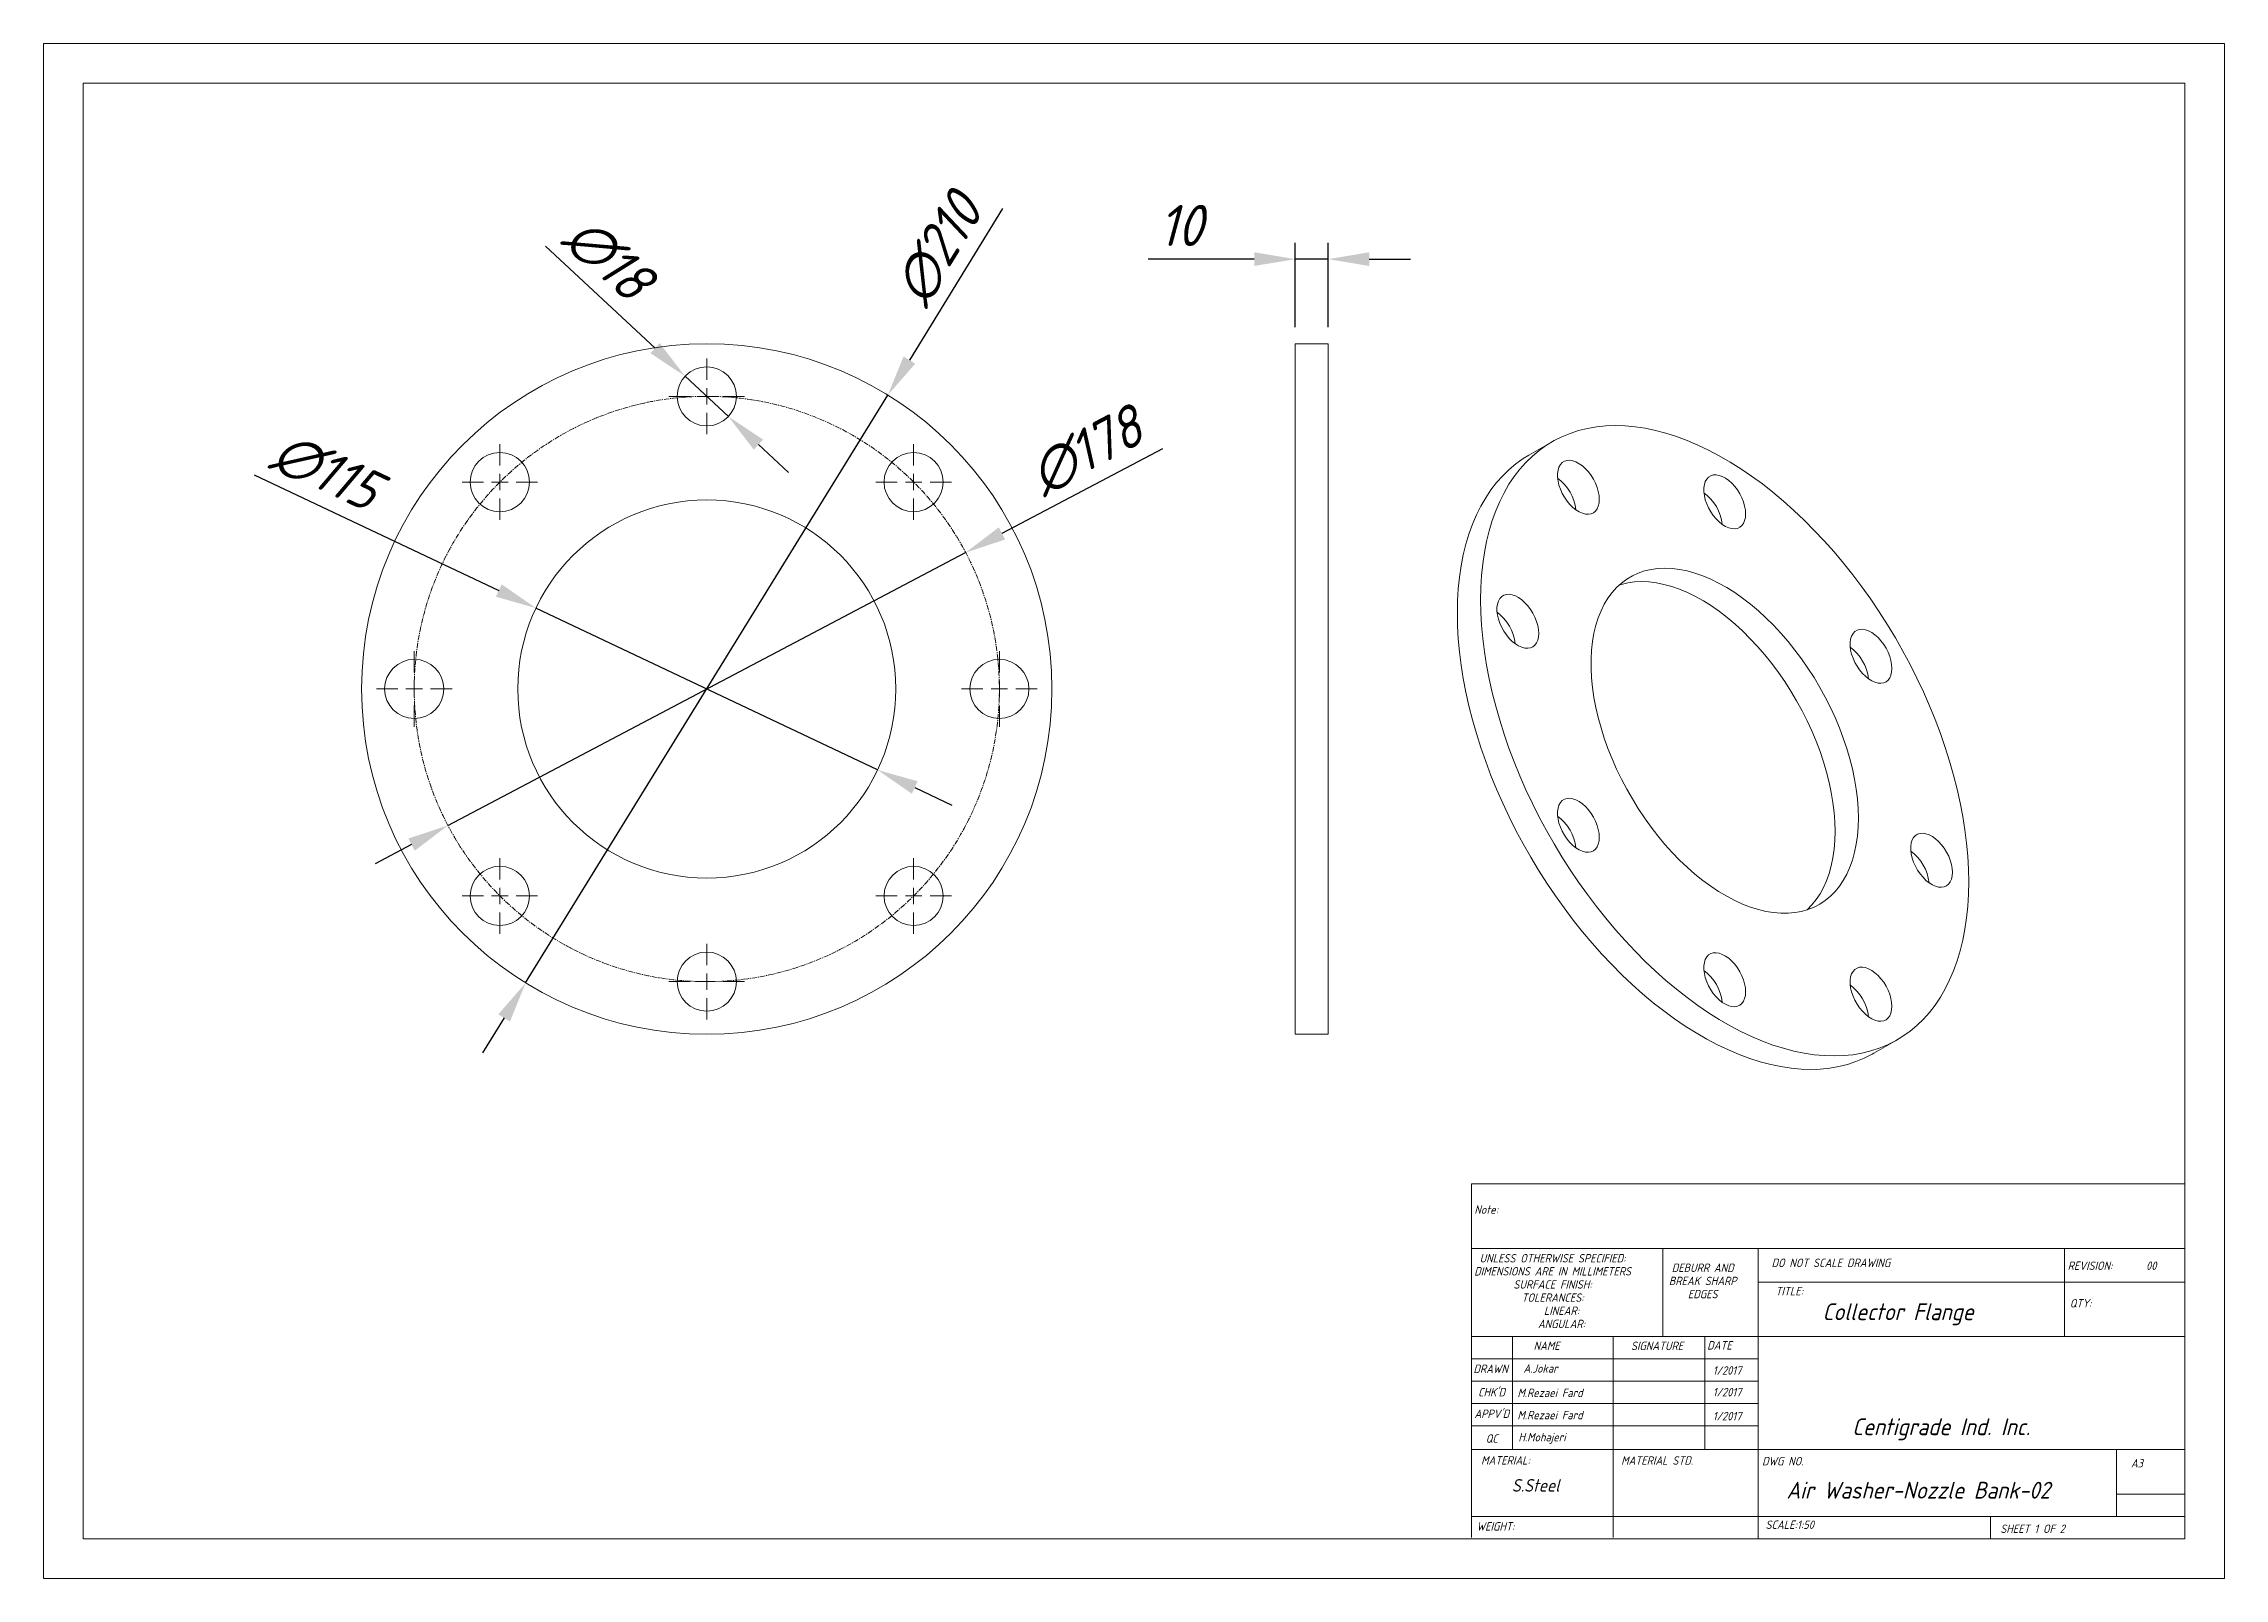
# Model space of a CAD drawing. Header units: millimetres. Extents: x 653 to 3307, y 309 to 2176.
import ezdxf

# ---------------------------------------------------------------- set-up
doc = ezdxf.new("R2010")
doc.units = ezdxf.units.MM
doc.linetypes.add('SLD-Chain', pattern=[10.16, 6.35, -1.27, 1.27, -1.27])
doc.linetypes.add('SLD-Solid', pattern=[0])
doc.styles.add('GENISO', font='geniso.shx', dxfattribs={"oblique": 15})
doc.dimstyles.new('Scale 1B4', dxfattribs={"dimscale": 20, "dimtxt": 2.5, "dimasz": 2.5, "dimexe": 1, "dimexo": 1, "dimgap": 0.8, "dimtad": 1, "dimdec": 0, "dimlfac": 0.25, "dimzin": 0, "dimtxsty": 'GENISO', "dimcen": 2.5, "dimclrd": 1, "dimclre": 1, "dimclrt": 7, "dimadec": 0, "dimazin": 0, "dimtfac": 1, "dimtdec": 0, "dimtmove": 0, "dimatfit": 3, "dimfxl": 1, "dimtzin": 0, "dimlwd": -1, "dimlwe": -1, "dimarcsym": 0})

# ---------------------------------------------------------------- blocks, each defined once
blk = doc.blocks.new('SW_CENTERMARKSYMBOL_15')
at = {"color": 0, "linetype": 'SLD-Solid', "lineweight": 0}
for p, q in [((0, 1), (0, 2.3)), ((-1, 0), (-2.3, 0)), ((0, 0), (-0.5, 0)), ((0, 0), (0, 0.5)), ((0, 0), (0, -0.5)), ((0, 0), (0.5, 0)), ((1, 0), (2.3, 0)), ((0, -1), (0, -2.3))]:
    blk.add_line(p, q, dxfattribs=at)
blk = doc.blocks.new('SW_CENTERMARKSYMBOL_16')
at = {"color": 0, "linetype": 'SLD-Solid', "lineweight": 0}
for p, q in [((0, 1), (0, 2.3)), ((-1, 0), (-2.3, 0)), ((0, 0), (-0.5, 0)), ((0, 0), (0, 0.5)), ((0, 0), (0, -0.5)), ((0, 0), (0.5, 0)), ((1, 0), (2.3, 0)), ((0, -1), (0, -2.3))]:
    blk.add_line(p, q, dxfattribs=at)
blk = doc.blocks.new('SW_CENTERMARKSYMBOL_17')
at = {"color": 0, "linetype": 'SLD-Solid', "lineweight": 0}
for p, q in [((0, 1), (0, 2.3)), ((-1, 0), (-2.3, 0)), ((0, 0), (-0.5, 0)), ((0, 0), (0, 0.5)), ((0, 0), (0, -0.5)), ((0, 0), (0.5, 0)), ((1, 0), (2.3, 0)), ((0, -1), (0, -2.3))]:
    blk.add_line(p, q, dxfattribs=at)
blk = doc.blocks.new('SW_CENTERMARKSYMBOL_18')
at = {"color": 0, "linetype": 'SLD-Solid', "lineweight": 0}
for p, q in [((0, 1), (0, 2.3)), ((-1, 0), (-2.3, 0)), ((0, 0), (-0.5, 0)), ((0, 0), (0, 0.5)), ((0, 0), (0, -0.5)), ((0, 0), (0.5, 0)), ((1, 0), (2.3, 0)), ((0, -1), (0, -2.3))]:
    blk.add_line(p, q, dxfattribs=at)
blk = doc.blocks.new('SW_CENTERMARKSYMBOL_19')
at = {"color": 0, "linetype": 'SLD-Solid', "lineweight": 0}
for p, q in [((0, 1), (0, 2.3)), ((-1, 0), (-2.3, 0)), ((0, 0), (-0.5, 0)), ((0, 0), (0, 0.5)), ((0, 0), (0, -0.5)), ((0, 0), (0.5, 0)), ((1, 0), (2.3, 0)), ((0, -1), (0, -2.3))]:
    blk.add_line(p, q, dxfattribs=at)
blk = doc.blocks.new('SW_CENTERMARKSYMBOL_20')
at = {"color": 0, "linetype": 'SLD-Solid', "lineweight": 0}
for p, q in [((0, 1), (0, 2.3)), ((-1, 0), (-2.3, 0)), ((0, 0), (-0.5, 0)), ((0, 0), (0, 0.5)), ((0, 0), (0, -0.5)), ((0, 0), (0.5, 0)), ((1, 0), (2.3, 0)), ((0, -1), (0, -2.3))]:
    blk.add_line(p, q, dxfattribs=at)
blk = doc.blocks.new('SW_CENTERMARKSYMBOL_21')
at = {"color": 0, "linetype": 'SLD-Solid', "lineweight": 0}
for p, q in [((0, 1), (0, 2.3)), ((-1, 0), (-2.3, 0)), ((0, 0), (-0.5, 0)), ((0, 0), (0, 0.5)), ((0, 0), (0, -0.5)), ((0, 0), (0.5, 0)), ((1, 0), (2.3, 0)), ((0, -1), (0, -2.3))]:
    blk.add_line(p, q, dxfattribs=at)
blk = doc.blocks.new('SW_CENTERMARKSYMBOL_22')
at = {"color": 0, "linetype": 'SLD-Solid', "lineweight": 0}
for p, q in [((0, 1), (0, 2.3)), ((-1, 0), (-2.3, 0)), ((0, 0), (-0.5, 0)), ((0, 0), (0, 0.5)), ((0, 0), (0, -0.5)), ((0, 0), (0.5, 0)), ((1, 0), (2.3, 0)), ((0, -1), (0, -2.3))]:
    blk.add_line(p, q, dxfattribs=at)
blk = doc.blocks.new('*D15')
at = {"color": 1, "transparency": 16777216}
for p, q in [((1820.4, 1974.9), (1706.9, 1790.6)), ((1240, 1032.9), (1680.7, 1748)), ((1213.8, 990.3), (1187.6, 947.8))]:
    blk.add_line(p, q, dxfattribs=at)
for points in [[(1699.8, 1795), (1714, 1786.2), (1680.7, 1748)], [(1206.7, 994.7), (1220.9, 986), (1240, 1032.9)]]:
    blk.add_solid(points, dxfattribs=at)
at = {"layer": 'Defpoints', "color": 0, "transparency": 16777216}
for p in [(1680.7, 1748), (1240, 1032.9)]:
    blk.add_point(p, dxfattribs=at)
at = {"color": 7, "transparency": 16777216, "insert": (1741.9, 1925.5), "char_height": 50, "attachment_point": 5, "rotation": 58.3594, "style": 'GENISO'}
blk.add_mtext('∅210', dxfattribs=at)
blk = doc.blocks.new('*D16')
at = {"color": 1, "transparency": 16777216}
for p, q in [((909.7, 1651.2), (1207.3, 1510.3)), ((1668.2, 1292), (1252.5, 1488.9)), ((1713.4, 1270.6), (1758.6, 1249.2))]:
    blk.add_line(p, q, dxfattribs=at)
for points in [[(1210.9, 1517.8), (1203.7, 1502.8), (1252.5, 1488.9)], [(1717, 1278.2), (1709.9, 1263.1), (1668.2, 1292)]]:
    blk.add_solid(points, dxfattribs=at)
at = {"layer": 'Defpoints', "color": 0, "transparency": 16777216}
for p in [(1252.5, 1488.9), (1668.2, 1292)]:
    blk.add_point(p, dxfattribs=at)
at = {"color": 7, "transparency": 16777216, "insert": (997.1, 1655.2), "char_height": 50, "attachment_point": 5, "rotation": 334.6613, "style": 'GENISO'}
blk.add_mtext('∅115', dxfattribs=at)
blk = doc.blocks.new('*D17')
at = {"color": 1, "transparency": 16777216}
for p, q in [((2015, 1682.7), (1819.6, 1579.7)), ((1145.4, 1224.5), (1775.3, 1556.4)), ((1101.2, 1201.2), (1056.9, 1177.9))]:
    blk.add_line(p, q, dxfattribs=at)
for points in [[(1815.7, 1587.1), (1823.4, 1572.3), (1775.3, 1556.4)], [(1097.3, 1208.6), (1105.1, 1193.8), (1145.4, 1224.5)]]:
    blk.add_solid(points, dxfattribs=at)
at = {"layer": 'Defpoints', "color": 0, "transparency": 16777216}
for p in [(1775.3, 1556.4), (1145.4, 1224.5)]:
    blk.add_point(p, dxfattribs=at)
at = {"color": 7, "transparency": 16777216, "insert": (1922, 1680.1), "char_height": 50, "attachment_point": 5, "rotation": 27.7837, "style": 'GENISO'}
blk.add_mtext('∅178', dxfattribs=at)
blk = doc.blocks.new('*D18')
at = {"color": 1, "transparency": 16777216}
for p, q in [((1264.3, 1929.2), (1397.5, 1805.1)), ((1486.7, 1721.9), (1434, 1771)), ((1523.3, 1687.8), (1559.8, 1653.7))]:
    blk.add_line(p, q, dxfattribs=at)
for points in [[(1403.1, 1811.2), (1391.8, 1799), (1434, 1771)], [(1529, 1693.9), (1517.6, 1681.7), (1486.7, 1721.9)]]:
    blk.add_solid(points, dxfattribs=at)
at = {"layer": 'Defpoints', "color": 0, "transparency": 16777216}
for p in [(1434, 1771), (1486.7, 1721.9)]:
    blk.add_point(p, dxfattribs=at)
at = {"color": 7, "transparency": 16777216, "insert": (1340.5, 1914.2), "char_height": 50, "attachment_point": 5, "rotation": 317.0106, "style": 'GENISO'}
blk.add_mtext('∅18', dxfattribs=at)
blk = doc.blocks.new('*D19')
at = {"color": 1, "transparency": 16777216}
for p, q in [((2126.5, 1913.4), (1997.4, 1913.4)), ((2176.5, 1830.5), (2176.5, 1933.4)), ((2216.5, 1913.4), (2176.5, 1913.4)), ((2216.5, 1830.5), (2216.5, 1933.4)), ((2266.5, 1913.4), (2316.5, 1913.4))]:
    blk.add_line(p, q, dxfattribs=at)
for points in [[(2126.5, 1921.8), (2126.5, 1905.1), (2176.5, 1913.4)], [(2266.5, 1921.8), (2266.5, 1905.1), (2216.5, 1913.4)]]:
    blk.add_solid(points, dxfattribs=at)
at = {"layer": 'Defpoints', "color": 0, "transparency": 16777216}
for p in [(2176.5, 1913.4), (2176.5, 1810.5), (2216.5, 1810.5)]:
    blk.add_point(p, dxfattribs=at)
at = {"color": 7, "transparency": 16777216, "insert": (2037, 1954.4), "char_height": 50, "attachment_point": 5, "style": 'GENISO'}
blk.add_mtext('10', dxfattribs=at)

msp = doc.modelspace()

# ---------------------------------------------------------------- linework, layer by layer
at = {"color": 3, "linetype": 'SLD-Solid', "lineweight": 0}
for p, q in [((2216.5, 1810.5), (2176.5, 1810.5)), ((2176.5, 1810.5), (2176.5, 970.5)), ((2216.5, 1810.5), (2216.5, 970.5)), ((2489, 1691.3), (2460.7, 1674.9)), ((2176.5, 970.5), (2216.5, 970.5)), ((2880.6, 947.4), (2908.9, 963.8))]:
    msp.add_line(p, q, dxfattribs=at)
at = {"color": 7, "linetype": 'SLD-Solid', "lineweight": 0}
for p, q in [((2390.7, 788.7), (2390.7, 709.8)), ((2390.7, 788.7), (3259, 788.7)), ((2390.7, 709.8), (3259, 709.8)), ((2390.7, 709.8), (2390.7, 358.1)), ((2623.5, 709.8), (2623.5, 602.7)), ((2739.8, 709.8), (2739.8, 356.5)), ((3112.5, 602.7), (3112.5, 709.8)), ((3259, 669), (2739.8, 669)), ((3259, 602.7), (2390.7, 602.7)), ((2440.6, 602.7), (2440.6, 465.2)), ((2563.3, 602.7), (2563.3, 358.1)), ((2674.6, 602.7), (2674.6, 465.2)), ((2739.8, 358.1), (2739.8, 602.7)), ((2739.8, 575.5), (2390.7, 575.5)), ((2739.8, 548.3), (2390.7, 548.3)), ((2739.8, 521.1), (2390.7, 521.1)), ((2739.8, 494), (2390.7, 494)), ((2457.2, 465.2), (2390.7, 465.2)), ((2457.2, 465.2), (3259, 465.2)), ((3175.9, 383.7), (3175.9, 465.2)), ((3259, 410.9), (3175.9, 410.9)), ((2390.7, 383.7), (3259, 383.7)), ((3022.4, 356.5), (3022.4, 383.7))]:
    msp.add_line(p, q, dxfattribs=at)
for points in [[(653.5, 308.5), (653.5, 2175.6), (3307, 2175.6), (3307, 308.5)], [(701.4, 356.5), (701.4, 2127.6), (3259, 2127.6), (3259, 356.5)]]:
    msp.add_lwpolyline(points, close=True, dxfattribs=at)
at = {"color": 3, "linetype": 'SLD-Solid', "lineweight": 0, "flags": 128}
for points in [[(2995.9, 1156.1), (2995.6, 1171.4), (2994.8, 1187.1), (2993.3, 1203), (2991.3, 1219.1), (2988.7, 1235.5), (2985.5, 1252.1), (2981.8, 1268.8), (2977.5, 1285.6), (2972.7, 1302.5), (2967.3, 1319.4), (2961.4, 1336.4), (2955, 1353.3), (2948.1, 1370.2), (2940.7, 1387), (2932.9, 1403.7), (2924.6, 1420.3), (2915.8, 1436.7), (2906.6, 1452.8), (2897, 1468.7), (2887, 1484.3), (2876.7, 1499.7), (2866, 1514.6), (2855, 1529.3), (2843.6, 1543.5), (2832, 1557.3), (2820.1, 1570.6), (2808, 1583.5), (2795.7, 1595.9), (2783.2, 1607.7), (2770.5, 1619), (2757.7, 1629.8), (2744.8, 1639.9), (2731.7, 1649.4), (2718.6, 1658.3), (2705.5, 1666.6), (2692.4, 1674.2), (2679.2, 1681.1), (2666.2, 1687.3), (2653.1, 1692.8), (2640.2, 1697.6), (2627.4, 1701.7), (2614.7, 1705), (2602.2, 1707.6), (2589.9, 1709.5), (2577.8, 1710.6), (2565.9, 1710.9), (2554.3, 1710.5), (2542.9, 1709.4), (2531.9, 1707.5), (2521.2, 1704.9), (2510.9, 1701.5), (2500.9, 1697.4), (2491.3, 1692.6), (2482.1, 1687), (2473.3, 1680.8), (2465, 1673.8), (2457.1, 1666.2), (2449.8, 1657.9), (2442.9, 1649), (2436.4, 1639.5), (2430.6, 1629.3), (2425.2, 1618.5), (2420.4, 1607.2), (2416.1, 1595.3), (2412.4, 1582.9), (2409.2, 1570), (2406.6, 1556.7), (2404.6, 1542.8), (2403.1, 1528.6), (2402.3, 1514), (2402, 1499), (2402.3, 1483.6), (2403.1, 1468), (2404.6, 1452.1), (2406.6, 1435.9), (2409.2, 1419.5), (2412.4, 1403), (2416.1, 1386.3), (2420.4, 1369.5), (2425.2, 1352.6), (2430.6, 1335.6), (2436.4, 1318.6), (2442.9, 1301.7), (2449.8, 1284.8), (2457.1, 1268), (2465, 1251.3), (2473.3, 1234.7), (2482.1, 1218.4), (2491.3, 1202.2), (2500.9, 1186.3), (2510.9, 1170.7), (2521.2, 1155.4), (2531.9, 1140.4), (2542.9, 1125.8), (2554.3, 1111.5), (2565.9, 1097.7), (2577.8, 1084.4), (2589.9, 1071.5), (2602.2, 1059.1), (2614.7, 1047.3), (2627.4, 1036), (2640.2, 1025.3), (2653.1, 1015.1), (2666.2, 1005.6), (2679.2, 996.7), (2692.4, 988.4), (2705.5, 980.9), (2718.6, 974), (2731.7, 967.7), (2744.8, 962.2), (2757.7, 957.4), (2770.5, 953.4), (2783.2, 950), (2795.7, 947.4), (2808, 945.6), (2820.1, 944.5), (2832, 944.1), (2843.6, 944.5), (2855, 945.6), (2866, 947.5), (2876.7, 950.2), (2887, 953.5), (2897, 957.6), (2906.6, 962.5), (2915.8, 968), (2924.6, 974.3), (2932.9, 981.2), (2940.7, 988.8), (2948.1, 997.1), (2955, 1006), (2961.4, 1015.6), (2967.3, 1025.7), (2972.7, 1036.5), (2977.5, 1047.8), (2981.8, 1059.7), (2985.5, 1072.1), (2988.7, 1085), (2991.3, 1098.4), (2993.3, 1112.2), (2994.8, 1126.4), (2995.6, 1141.1), (2995.9, 1156.1)], [(2460.7, 1674.9), (2453.8, 1670.7), (2445, 1664.4), (2436.7, 1657.5), (2428.9, 1649.9), (2421.5, 1641.6), (2414.6, 1632.7), (2408.2, 1623.1), (2402.3, 1613), (2396.9, 1602.2), (2392.1, 1590.9), (2387.8, 1579), (2384.1, 1566.6), (2380.9, 1553.7), (2378.3, 1540.3), (2376.3, 1526.5), (2374.8, 1512.3), (2374, 1497.6), (2373.7, 1482.6), (2374, 1467.3), (2374.8, 1451.7), (2376.3, 1435.7), (2378.3, 1419.6), (2380.9, 1403.2), (2384.1, 1386.6), (2387.8, 1369.9), (2392.1, 1353.1), (2396.9, 1336.2), (2402.3, 1319.3), (2408.2, 1302.3), (2414.6, 1285.4), (2421.5, 1268.5), (2428.9, 1251.7), (2436.7, 1235), (2445, 1218.4), (2453.8, 1202.1), (2463, 1185.9), (2472.6, 1170), (2482.6, 1154.4), (2492.9, 1139), (2503.6, 1124.1), (2514.6, 1109.4), (2526, 1095.2), (2537.6, 1081.4), (2549.5, 1068.1), (2561.6, 1055.2), (2573.9, 1042.8), (2586.4, 1031), (2599.1, 1019.7), (2611.9, 1008.9), (2624.9, 998.8), (2637.9, 989.3), (2651, 980.4), (2664.1, 972.1), (2677.2, 964.5), (2690.4, 957.6), (2703.4, 951.4), (2716.5, 945.9), (2729.4, 941.1), (2742.2, 937), (2754.9, 933.7), (2767.4, 931.1), (2779.7, 929.2), (2791.9, 928.1), (2803.7, 927.8), (2815.3, 928.2), (2826.7, 929.3), (2837.7, 931.2), (2848.4, 933.8), (2858.7, 937.2), (2868.7, 941.3), (2878.3, 946.1), (2880.6, 947.4)], [(2546.4, 1621.1), (2546.1, 1625.8), (2545.2, 1630.7), (2543.8, 1635.7), (2541.8, 1640.7), (2539.3, 1645.6), (2536.4, 1650.3), (2533.1, 1654.6), (2529.5, 1658.5), (2525.8, 1661.9), (2521.9, 1664.6), (2518, 1666.7), (2514.2, 1668.1), (2510.5, 1668.7), (2507.1, 1668.5), (2504, 1667.5), (2501.3, 1665.9), (2499.1, 1663.5), (2497.3, 1660.4), (2496.2, 1656.8), (2495.6, 1652.7), (2495.6, 1648.2), (2496.2, 1643.4), (2497.3, 1638.5), (2499.1, 1633.4), (2501.3, 1628.5), (2504, 1623.7), (2507.1, 1619.1), (2510.5, 1615), (2514.2, 1611.4), (2518, 1608.3), (2521.9, 1605.9), (2525.8, 1604.2), (2529.5, 1603.2), (2533.1, 1603), (2536.4, 1603.5), (2539.3, 1604.9), (2541.8, 1606.9), (2543.8, 1609.6), (2545.2, 1612.9), (2546.1, 1616.8), (2546.4, 1621.1)], [(2724.4, 1603.5), (2724.1, 1608.2), (2723.2, 1613.1), (2721.8, 1618.1), (2719.8, 1623.1), (2717.3, 1628), (2714.4, 1632.7), (2711.1, 1637), (2707.5, 1640.9), (2703.8, 1644.3), (2699.9, 1647), (2696, 1649.1), (2692.2, 1650.4), (2688.5, 1651), (2685.1, 1650.9), (2682, 1649.9), (2679.3, 1648.2), (2677.1, 1645.9), (2675.3, 1642.8), (2674.2, 1639.2), (2673.6, 1635.1), (2673.6, 1630.6), (2674.2, 1625.8), (2675.3, 1620.8), (2677.1, 1615.8), (2679.3, 1610.8), (2682, 1606), (2685.1, 1601.5), (2688.5, 1597.4), (2692.2, 1593.8), (2696, 1590.7), (2699.9, 1588.3), (2703.8, 1586.6), (2707.5, 1585.6), (2711.1, 1585.4), (2714.4, 1585.9), (2717.3, 1587.2), (2719.8, 1589.3), (2721.8, 1592), (2723.2, 1595.3), (2724.1, 1599.2), (2724.4, 1603.5)], [(2861.6, 1233.6), (2861.3, 1245), (2860.4, 1256.7), (2859, 1268.7), (2856.9, 1280.8), (2854.4, 1293.2), (2851.2, 1305.6), (2847.5, 1318.1), (2843.3, 1330.7), (2838.6, 1343.2), (2833.3, 1355.7), (2827.6, 1368.1), (2821.4, 1380.4), (2814.8, 1392.4), (2807.8, 1404.3), (2800.3, 1415.8), (2792.6, 1427), (2784.4, 1437.9), (2776, 1448.4), (2767.3, 1458.5), (2758.4, 1468), (2749.2, 1477.1), (2739.9, 1485.7), (2730.4, 1493.6), (2720.8, 1501), (2711.1, 1507.8), (2701.4, 1513.9), (2691.6, 1519.3), (2681.9, 1524.1), (2672.3, 1528.2), (2662.8, 1531.5), (2653.3, 1534.1), (2644.1, 1536), (2635, 1537.1), (2626.2, 1537.5), (2617.6, 1537.1), (2609.4, 1536), (2601.4, 1534.1), (2593.8, 1531.5), (2586.6, 1528.1), (2579.7, 1524.1), (2573.3, 1519.3), (2567.4, 1513.9), (2561.9, 1507.7), (2556.9, 1501), (2552.4, 1493.6), (2548.5, 1485.6), (2545, 1477.1), (2542.2, 1468), (2539.9, 1458.4), (2538.1, 1448.3), (2537, 1437.9), (2536.4, 1427), (2536.4, 1415.7), (2537, 1404.2), (2538.1, 1392.4), (2539.9, 1380.3), (2542.2, 1368.1), (2545, 1355.7), (2548.5, 1343.2), (2552.4, 1330.6), (2556.9, 1318.1), (2561.9, 1305.5), (2567.4, 1293.1), (2573.3, 1280.8), (2579.7, 1268.6), (2586.6, 1256.7), (2593.8, 1245), (2601.4, 1233.6), (2609.4, 1222.5), (2617.6, 1211.8), (2626.2, 1201.5), (2635, 1191.7), (2644.1, 1182.4), (2653.3, 1173.6), (2662.8, 1165.3), (2672.3, 1157.6), (2681.9, 1150.6), (2691.6, 1144.1), (2701.4, 1138.3), (2711.1, 1133.2), (2720.8, 1128.8), (2730.4, 1125.1), (2739.9, 1122.1), (2749.2, 1119.9), (2758.4, 1118.4), (2767.3, 1117.6), (2776, 1117.6), (2784.4, 1118.4), (2792.6, 1119.9), (2800.3, 1122.1), (2807.8, 1125.1), (2814.8, 1128.8), (2821.4, 1133.2), (2827.6, 1138.4), (2833.3, 1144.2), (2838.6, 1150.6), (2843.3, 1157.7), (2847.5, 1165.4), (2851.2, 1173.6), (2854.4, 1182.4), (2856.9, 1191.8), (2859, 1201.6), (2860.4, 1211.9), (2861.3, 1222.6), (2861.6, 1233.6)], [(2833.3, 1217.3), (2833, 1228.7), (2832.1, 1240.4), (2830.7, 1252.3), (2828.7, 1264.5), (2826.1, 1276.8), (2822.9, 1289.3), (2819.2, 1301.8), (2815, 1314.4), (2810.3, 1326.9), (2805, 1339.4), (2799.3, 1351.8), (2793.1, 1364), (2786.5, 1376.1), (2779.5, 1387.9), (2772.1, 1399.5), (2764.3, 1410.7), (2756.2, 1421.6), (2747.7, 1432.1), (2739, 1442.1), (2730.1, 1451.7), (2720.9, 1460.8), (2711.6, 1469.3), (2702.1, 1477.3), (2692.5, 1484.7), (2682.8, 1491.5), (2673.1, 1497.6), (2663.4, 1503), (2653.7, 1507.8), (2644, 1511.8), (2634.5, 1515.2), (2625.1, 1517.8), (2615.8, 1519.7), (2606.7, 1520.8), (2597.9, 1521.2), (2589.3, 1520.8), (2581.1, 1519.6), (2573.1, 1517.8), (2570.7, 1517)], [(2472.7, 1458.1), (2472.4, 1462.8), (2471.5, 1467.7), (2470, 1472.7), (2468, 1477.7), (2465.6, 1482.6), (2462.6, 1487.3), (2459.4, 1491.6), (2455.8, 1495.5), (2452.1, 1498.9), (2448.2, 1501.6), (2444.3, 1503.7), (2440.5, 1505.1), (2436.8, 1505.7), (2433.4, 1505.5), (2430.3, 1504.6), (2427.6, 1502.9), (2425.3, 1500.5), (2423.6, 1497.5), (2422.4, 1493.8), (2421.8, 1489.7), (2421.8, 1485.2), (2422.4, 1480.4), (2423.6, 1475.5), (2425.3, 1470.4), (2427.6, 1465.5), (2430.3, 1460.7), (2433.4, 1456.2), (2436.8, 1452), (2440.5, 1448.4), (2444.3, 1445.3), (2448.2, 1442.9), (2452.1, 1441.2), (2455.8, 1440.2), (2459.4, 1440), (2462.6, 1440.6), (2465.6, 1441.9), (2468, 1443.9), (2470, 1446.6), (2471.5, 1450), (2472.4, 1453.8), (2472.7, 1458.1)], [(2902.4, 1415.6), (2902.1, 1420.3), (2901.2, 1425.2), (2899.8, 1430.2), (2897.8, 1435.2), (2895.3, 1440.1), (2892.4, 1444.8), (2889.1, 1449.1), (2885.5, 1453), (2881.8, 1456.4), (2877.9, 1459.1), (2874, 1461.2), (2870.2, 1462.5), (2866.5, 1463.1), (2863.1, 1463), (2860, 1462), (2857.3, 1460.3), (2855.1, 1458), (2853.3, 1454.9), (2852.2, 1451.3), (2851.6, 1447.2), (2851.6, 1442.7), (2852.2, 1437.9), (2853.3, 1432.9), (2855.1, 1427.9), (2857.3, 1422.9), (2860, 1418.1), (2863.1, 1413.6), (2866.5, 1409.5), (2870.2, 1405.9), (2874, 1402.8), (2877.9, 1400.4), (2881.8, 1398.7), (2885.5, 1397.7), (2889.1, 1397.5), (2892.4, 1398), (2895.3, 1399.3), (2897.8, 1401.4), (2899.8, 1404.1), (2901.2, 1407.4), (2902.1, 1411.3), (2902.4, 1415.6)], [(2546.4, 1210), (2546.1, 1214.7), (2545.2, 1219.6), (2543.8, 1224.6), (2541.8, 1229.6), (2539.3, 1234.5), (2536.4, 1239.2), (2533.1, 1243.5), (2529.5, 1247.4), (2525.8, 1250.8), (2521.9, 1253.5), (2518, 1255.6), (2514.2, 1257), (2510.5, 1257.6), (2507.1, 1257.4), (2504, 1256.4), (2501.3, 1254.8), (2499.1, 1252.4), (2497.3, 1249.3), (2496.2, 1245.7), (2495.6, 1241.6), (2495.6, 1237.1), (2496.2, 1232.3), (2497.3, 1227.4), (2499.1, 1222.3), (2501.3, 1217.4), (2504, 1212.6), (2507.1, 1208), (2510.5, 1203.9), (2514.2, 1200.3), (2518, 1197.2), (2521.9, 1194.8), (2525.8, 1193.1), (2529.5, 1192.1), (2533.1, 1191.9), (2536.4, 1192.4), (2539.3, 1193.8), (2541.8, 1195.8), (2543.8, 1198.5), (2545.2, 1201.8), (2546.1, 1205.7), (2546.4, 1210)], [(2798.9, 1121.7), (2799.3, 1122), (2805, 1127.8), (2810.3, 1134.3), (2815, 1141.3), (2819.2, 1149), (2822.9, 1157.3), (2826.1, 1166.1), (2828.7, 1175.5), (2830.7, 1185.3), (2832.1, 1195.6), (2833, 1206.2), (2833.3, 1217.3)], [(2976.1, 1167.5), (2975.8, 1172.2), (2974.9, 1177.1), (2973.5, 1182.1), (2971.5, 1187.1), (2969, 1192), (2966.1, 1196.7), (2962.8, 1201), (2959.3, 1204.9), (2955.5, 1208.3), (2951.7, 1211), (2947.8, 1213.1), (2943.9, 1214.4), (2940.3, 1215), (2936.8, 1214.9), (2933.7, 1213.9), (2931, 1212.2), (2928.8, 1209.8), (2927.1, 1206.8), (2925.9, 1203.2), (2925.3, 1199.1), (2925.3, 1194.6), (2925.9, 1189.8), (2927.1, 1184.8), (2928.8, 1179.8), (2931, 1174.8), (2933.7, 1170), (2936.8, 1165.5), (2940.3, 1161.4), (2943.9, 1157.7), (2947.8, 1154.7), (2951.7, 1152.3), (2955.5, 1150.5), (2959.3, 1149.6), (2962.8, 1149.4), (2966.1, 1149.9), (2969, 1151.2), (2971.5, 1153.3), (2973.5, 1156), (2974.9, 1159.3), (2975.8, 1163.2), (2976.1, 1167.5)], [(2724.4, 1022.1), (2724.1, 1026.8), (2723.2, 1031.7), (2721.8, 1036.7), (2719.8, 1041.7), (2717.3, 1046.6), (2714.4, 1051.3), (2711.1, 1055.6), (2707.5, 1059.5), (2703.8, 1062.9), (2699.9, 1065.6), (2696, 1067.7), (2692.2, 1069.1), (2688.5, 1069.7), (2685.1, 1069.5), (2682, 1068.6), (2679.3, 1066.9), (2677.1, 1064.5), (2675.3, 1061.4), (2674.2, 1057.8), (2673.6, 1053.7), (2673.6, 1049.2), (2674.2, 1044.4), (2675.3, 1039.5), (2677.1, 1034.4), (2679.3, 1029.5), (2682, 1024.7), (2685.1, 1020.1), (2688.5, 1016), (2692.2, 1012.4), (2696, 1009.3), (2699.9, 1006.9), (2703.8, 1005.2), (2707.5, 1004.2), (2711.1, 1004), (2714.4, 1004.5), (2717.3, 1005.9), (2719.8, 1007.9), (2721.8, 1010.6), (2723.2, 1013.9), (2724.1, 1017.8), (2724.4, 1022.1)], [(2902.4, 1004.5), (2902.1, 1009.2), (2901.2, 1014.1), (2899.8, 1019.1), (2897.8, 1024.1), (2895.3, 1029), (2892.4, 1033.7), (2889.1, 1038), (2885.5, 1041.9), (2881.8, 1045.3), (2877.9, 1048), (2874, 1050.1), (2870.2, 1051.5), (2866.5, 1052), (2863.1, 1051.9), (2860, 1050.9), (2857.3, 1049.3), (2855.1, 1046.9), (2853.3, 1043.8), (2852.2, 1040.2), (2851.6, 1036.1), (2851.6, 1031.6), (2852.2, 1026.8), (2853.3, 1021.9), (2855.1, 1016.8), (2857.3, 1011.8), (2860, 1007), (2863.1, 1002.5), (2866.5, 998.4), (2870.2, 994.8), (2874, 991.7), (2877.9, 989.3), (2881.8, 987.6), (2885.5, 986.6), (2889.1, 986.4), (2892.4, 986.9), (2895.3, 988.2), (2897.8, 990.3), (2899.8, 993), (2901.2, 996.3), (2902.1, 1000.2), (2902.4, 1004.5)]]:
    msp.add_lwpolyline(points, dxfattribs=at)
at = {"color": 3, "linetype": 'SLD-Solid', "lineweight": 0}
for centre, radius in [((1460.4, 1390.5), 420), ((1460.4, 1746.5), 36), ((1208.6, 1642.2), 36), ((1712.1, 1642.2), 36), ((1460.4, 1390.5), 230), ((1104.4, 1390.5), 36), ((1816.4, 1390.5), 36), ((1208.6, 1138.7), 36), ((1712.1, 1138.7), 36), ((1460.4, 1034.5), 36)]:
    msp.add_circle(centre, radius, dxfattribs=at)
at = {"color": 3, "linetype": 'SLD-Chain', "lineweight": 0}
msp.add_circle((1460.4, 1390.5), 356, dxfattribs=at)
at = {"color": 3, "linetype": 'SLD-Solid', "lineweight": 0}
for centre, start, end in [((2461.8, 1601.7), 6.8082, 53.1864), ((2639.8, 1584), 6.8082, 53.1864), ((2388, 1438.7), 6.8083, 53.1863), ((2817.8, 1396.1), 6.8082, 53.1864), ((2461.8, 1190.6), 6.8083, 53.1863), ((2891.5, 1148), 6.8082, 53.1864), ((2639.8, 1002.7), 6.8083, 53.1863), ((2817.8, 985.1), 6.8082, 53.1864)]:
    msp.add_arc(centre, 56.6, start, end, dxfattribs=at)

# ---------------------------------------------------------------- block references
at = {"color": 3, "linetype": 'Continuous', "lineweight": 0, "xscale": 20.000000447059, "yscale": 20.000000447059, "zscale": 20.000000447059}
for name, p in [('SW_CENTERMARKSYMBOL_21', (1460.4, 1746.5)), ('SW_CENTERMARKSYMBOL_20', (1208.6, 1642.2)), ('SW_CENTERMARKSYMBOL_22', (1712.1, 1642.2)), ('SW_CENTERMARKSYMBOL_19', (1104.4, 1390.5)), ('SW_CENTERMARKSYMBOL_15', (1816.4, 1390.5)), ('SW_CENTERMARKSYMBOL_18', (1208.6, 1138.7)), ('SW_CENTERMARKSYMBOL_16', (1712.1, 1138.7)), ('SW_CENTERMARKSYMBOL_17', (1460.4, 1034.5))]:
    msp.add_blockref(name, p, dxfattribs=at)

# ---------------------------------------------------------------- texts
at = {"color": 7, "attachment_point": 5, "style": 'GENISO'}
for s, insert, char_height in [('Note:', (2408.8, 757.2), 10.23), ('UNLESS OTHERWISE SPECIFIED:', (2489.6, 698), 10.23), ('DEBURR AND', (2672.2, 686.4), 10.23), ('DO NOT SCALE DRAWING', (2828.2, 692.4), 10.23), ('REVISION:       00', (3170.3, 688.9), 10.23), ('DIMENSIONS ARE IN MILLIMETERS', (2489.6, 682.1), 10.23), ('SURFACE FINISH:', (2489.6, 666.1), 10.23), ('BREAK SHARP', (2672.2, 670.4), 10.23), ('TOLERANCES:', (2489.6, 650.1), 10.23), ('LINEAR:', (2500.4, 634.1), 10.23), ('EDGES', (2672.2, 654.4), 10.23), ('TITLE:', (2777.6, 657.9), 10.23), ('Collector Flange', (2909.9, 629.8), 20.461), ('QTY:', (3132.1, 643.2), 10.23), ('ANGULAR:', (2500.4, 618.1), 10.23), ('NAME', (2482.3, 591.5), 10.23), ('SIGNATURE', (2616.7, 591.4), 10.23), ('DATE', (2692.6, 592), 10.23), ('DRAWN', (2414.2, 563.5), 10.23), ('A.Jokar', (2474.9, 563.9), 10.23), ('1/2017', (2701.9, 561.5), 10.23), ("CHK'D", (2415.3, 535), 10.23), ('M.Rezaei Fard', (2486.5, 534.3), 10.23), ('1/2017', (2701.9, 535.1), 10.23), ("APPV'D", (2415.6, 508.8), 10.23), ('M.Rezaei Fard', (2486.5, 507.2), 10.23), ('1/2017', (2701.9, 505.9), 10.23), ('QC', (2415.5, 478.7), 10.23), ('H.Mohajeri', (2476.7, 478.8), 10.23), ('Centigrade Ind. Inc.', (2962.3, 489.9), 20.461), ('MATERIAL:', (2432.3, 452.1), 10.23), ('MATERIAL STD.', (2616.7, 451.9), 10.23), ('DWG NO.', (2769.6, 451.1), 10.23), ('A3', (3200.6, 448.6), 10.23), ('S.Steel', (2469, 421.7), 15.35), ('Air Washer-Nozzle Bank-02', (2934.4, 415.8), 20.461), ('WEIGHT:', (2420.1, 371.8), 10.23), ('SCALE:1:50', (2778.1, 373.8), 10.23), ('SHEET 1 OF 2', (3073.6, 368.9), 10.23)]:
    msp.add_mtext(s, dxfattribs=dict(at, insert=insert, char_height=char_height))

# ---------------------------------------------------------------- dimensions: what is measured, and where the dimension line sits
for p1, p2, picture, middle in [((1240, 1032.9), (1680.7, 1748), '*D15', (1741.9, 1925.5)), ((1486.7, 1721.9), (1434, 1771), '*D18', (1340.5, 1914.2))]:
    dim = msp.add_diameter_dim_2p(p1=p1, p2=p2, dimstyle='Scale 1B4')
    dim.commit()
    dim.dimension.update_dxf_attribs({"geometry": picture, "text_midpoint": middle})
dim = msp.add_linear_dim(base=(2176.5, 1913.4), p1=(2216.5, 1810.5), p2=(2176.5, 1810.5), dimstyle='Scale 1B4')
dim.commit()
dim.dimension.update_dxf_attribs({"geometry": '*D19', "text_midpoint": (2037, 1954.4)})
for p1, p2, picture, middle in [((1145.4, 1224.5), (1775.3, 1556.4), '*D17', (1941.2, 1643.8)), ((1668.2, 1292), (1252.5, 1488.9), '*D16', (979.6, 1618.1))]:
    dim = msp.add_diameter_dim_2p(p1=p1, p2=p2, dimstyle='Scale 1B4')
    dim.commit()
    dim.dimension.update_dxf_attribs({"geometry": picture, "text_midpoint": middle, "dimtype": 163})

doc.saveas('drawing.dxf')
